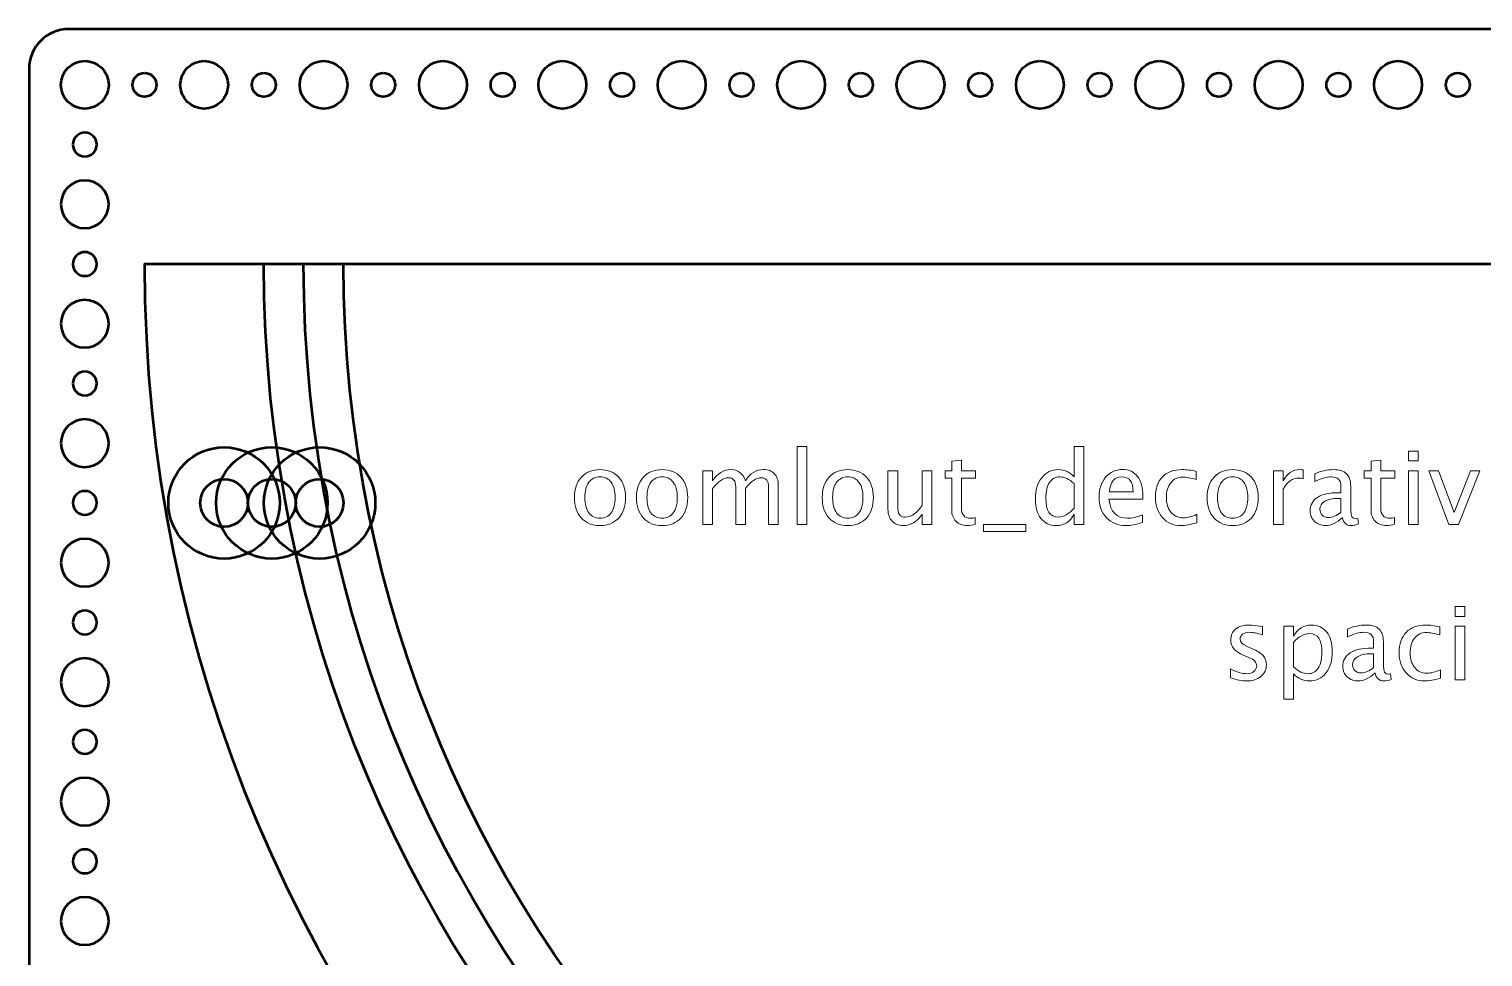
# Model space of a CAD drawing. Header units: centimetres. Extents: x -40.5 to 39, y -42 to 42.1.
# Drawn here: x 0.05 to 18.32, y -23.7 to -12.05 of the extents above; entities that cross this region are included whole.
import ezdxf

# ---------------------------------------------------------------- set-up
doc = ezdxf.new("R2010")
doc.units = ezdxf.units.CM
doc.header["$MEASUREMENT"] = 0
doc.layers.add('Layer 1', color=7, linetype='Continuous')

msp = doc.modelspace()

# ---------------------------------------------------------------- linework, layer by layer
at = {"layer": 'Layer 1', "lineweight": 53}
for centre, major_axis in [((0.75, -12.75), (0, 0.3)), ((1.5, -12.75), (0, 0.15)), ((2.25, -12.75), (0, 0.3)), ((3, -12.75), (0, 0.15)), ((3.75, -12.75), (0, 0.3)), ((4.5, -12.75), (0, 0.15)), ((5.25, -12.75), (0, 0.3)), ((6, -12.75), (0, 0.15)), ((6.75, -12.75), (0, 0.3)), ((7.5, -12.75), (0, 0.15)), ((8.25, -12.75), (0, 0.3)), ((9, -12.75), (0, 0.15)), ((9.75, -12.75), (0, 0.3)), ((10.5, -12.75), (0, 0.15)), ((11.25, -12.75), (0, 0.3)), ((12, -12.75), (0, 0.15)), ((12.75, -12.75), (0, 0.3)), ((13.5, -12.75), (0, 0.15)), ((14.25, -12.75), (0, 0.3)), ((15, -12.75), (0, 0.15)), ((15.75, -12.75), (0, 0.3)), ((16.5, -12.75), (0, 0.15)), ((17.25, -12.75), (0, 0.3)), ((18, -12.75), (0, 0.15)), ((2.5, -18), (0, 0.3)), ((3.1, -18), (0, 0.3)), ((3.7, -18), (0, 0.3))]:
    msp.add_ellipse(centre, major_axis=major_axis, ratio=1, dxfattribs=at)
at = {"layer": 'Layer 1', "color": 5, "lineweight": 53}
for centre in [(2.5, -18), (3.1, -18), (3.7, -18)]:
    msp.add_ellipse(centre, major_axis=(0, 0.7), ratio=1, dxfattribs=at)
at = {"layer": 'Layer 1', "lineweight": 53}
for points, knots in [([(0.05, -33.95), (0.05, -33.95), (0.05, -12.55), (0.05, -12.55), (0.05, -12.55), (0.05, -12.27386), (0.27386, -12.05), (0.55, -12.05), (0.55, -12.05), (0.55, -12.05), (38.45, -12.05), (38.45, -12.05), (38.45, -12.05), (38.72614, -12.05), (38.95, -12.27386), (38.95, -12.55), (38.95, -12.55), (38.95, -12.55), (38.95, -33.95), (38.95, -33.95), (38.95, -33.95), (38.95, -34.22614), (38.72614, -34.45), (38.45, -34.45), (38.45, -34.45), (38.45, -34.45), (0.55, -34.45), (0.55, -34.45), (0.55, -34.45), (0.27386, -34.45), (0.05, -34.22614), (0.05, -33.95)], [0, 0, 0, 0, 0.11111111, 0.11111111, 0.11111111, 0.11111111, 0.22222222, 0.22222222, 0.22222222, 0.22222222, 0.33333333, 0.33333333, 0.33333333, 0.33333333, 0.44444444, 0.44444444, 0.44444444, 0.44444444, 0.55555556, 0.55555556, 0.55555556, 0.55555556, 0.66666667, 0.66666667, 0.66666667, 0.66666667, 0.77777778, 0.77777778, 0.77777778, 0.77777778, 1, 1, 1, 1]), ([(0.6, -13.5), (0.6, -13.41716), (0.66716, -13.35), (0.75, -13.35), (0.75, -13.35), (0.83284, -13.35), (0.9, -13.41716), (0.9, -13.5), (0.9, -13.5), (0.9, -13.58284), (0.83284, -13.65), (0.75, -13.65), (0.75, -13.65), (0.66716, -13.65), (0.6, -13.58284), (0.6, -13.5)], [0, 0, 0, 0, 0.2, 0.2, 0.2, 0.2, 0.4, 0.4, 0.4, 0.4, 0.6, 0.6, 0.6, 0.6, 1, 1, 1, 1]), ([(0.45, -14.25), (0.45, -14.08432), (0.58432, -13.95), (0.75, -13.95), (0.75, -13.95), (0.91568, -13.95), (1.05, -14.08432), (1.05, -14.25), (1.05, -14.25), (1.05, -14.41568), (0.91568, -14.55), (0.75, -14.55), (0.75, -14.55), (0.58432, -14.55), (0.45, -14.41568), (0.45, -14.25)], [0, 0, 0, 0, 0.2, 0.2, 0.2, 0.2, 0.4, 0.4, 0.4, 0.4, 0.6, 0.6, 0.6, 0.6, 1, 1, 1, 1]), ([(0.6, -15), (0.6, -14.91716), (0.66716, -14.85), (0.75, -14.85), (0.75, -14.85), (0.83284, -14.85), (0.9, -14.91716), (0.9, -15), (0.9, -15), (0.9, -15.08284), (0.83284, -15.15), (0.75, -15.15), (0.75, -15.15), (0.66716, -15.15), (0.6, -15.08284), (0.6, -15)], [0, 0, 0, 0, 0.2, 0.2, 0.2, 0.2, 0.4, 0.4, 0.4, 0.4, 0.6, 0.6, 0.6, 0.6, 1, 1, 1, 1]), ([(0.45, -15.75), (0.45, -15.58432), (0.58432, -15.45), (0.75, -15.45), (0.75, -15.45), (0.91568, -15.45), (1.05, -15.58432), (1.05, -15.75), (1.05, -15.75), (1.05, -15.91568), (0.91568, -16.05), (0.75, -16.05), (0.75, -16.05), (0.58432, -16.05), (0.45, -15.91568), (0.45, -15.75)], [0, 0, 0, 0, 0.2, 0.2, 0.2, 0.2, 0.4, 0.4, 0.4, 0.4, 0.6, 0.6, 0.6, 0.6, 1, 1, 1, 1]), ([(0.6, -16.5), (0.6, -16.41716), (0.66716, -16.35), (0.75, -16.35), (0.75, -16.35), (0.83284, -16.35), (0.9, -16.41716), (0.9, -16.5), (0.9, -16.5), (0.9, -16.58284), (0.83284, -16.65), (0.75, -16.65), (0.75, -16.65), (0.66716, -16.65), (0.6, -16.58284), (0.6, -16.5)], [0, 0, 0, 0, 0.2, 0.2, 0.2, 0.2, 0.4, 0.4, 0.4, 0.4, 0.6, 0.6, 0.6, 0.6, 1, 1, 1, 1]), ([(0.45, -17.25), (0.45, -17.08432), (0.58432, -16.95), (0.75, -16.95), (0.75, -16.95), (0.91568, -16.95), (1.05, -17.08432), (1.05, -17.25), (1.05, -17.25), (1.05, -17.41568), (0.91568, -17.55), (0.75, -17.55), (0.75, -17.55), (0.58432, -17.55), (0.45, -17.41568), (0.45, -17.25)], [0, 0, 0, 0, 0.2, 0.2, 0.2, 0.2, 0.4, 0.4, 0.4, 0.4, 0.6, 0.6, 0.6, 0.6, 1, 1, 1, 1]), ([(0.6, -18), (0.6, -17.91716), (0.66716, -17.85), (0.75, -17.85), (0.75, -17.85), (0.83284, -17.85), (0.9, -17.91716), (0.9, -18), (0.9, -18), (0.9, -18.08284), (0.83284, -18.15), (0.75, -18.15), (0.75, -18.15), (0.66716, -18.15), (0.6, -18.08284), (0.6, -18)], [0, 0, 0, 0, 0.2, 0.2, 0.2, 0.2, 0.4, 0.4, 0.4, 0.4, 0.6, 0.6, 0.6, 0.6, 1, 1, 1, 1]), ([(0.45, -18.75), (0.45, -18.58432), (0.58432, -18.45), (0.75, -18.45), (0.75, -18.45), (0.91568, -18.45), (1.05, -18.58432), (1.05, -18.75), (1.05, -18.75), (1.05, -18.91568), (0.91568, -19.05), (0.75, -19.05), (0.75, -19.05), (0.58432, -19.05), (0.45, -18.91568), (0.45, -18.75)], [0, 0, 0, 0, 0.2, 0.2, 0.2, 0.2, 0.4, 0.4, 0.4, 0.4, 0.6, 0.6, 0.6, 0.6, 1, 1, 1, 1]), ([(0.6, -19.5), (0.6, -19.41716), (0.66716, -19.35), (0.75, -19.35), (0.75, -19.35), (0.83284, -19.35), (0.9, -19.41716), (0.9, -19.5), (0.9, -19.5), (0.9, -19.58284), (0.83284, -19.65), (0.75, -19.65), (0.75, -19.65), (0.66716, -19.65), (0.6, -19.58284), (0.6, -19.5)], [0, 0, 0, 0, 0.2, 0.2, 0.2, 0.2, 0.4, 0.4, 0.4, 0.4, 0.6, 0.6, 0.6, 0.6, 1, 1, 1, 1]), ([(0.45, -20.25), (0.45, -20.08432), (0.58432, -19.95), (0.75, -19.95), (0.75, -19.95), (0.91568, -19.95), (1.05, -20.08432), (1.05, -20.25), (1.05, -20.25), (1.05, -20.41568), (0.91568, -20.55), (0.75, -20.55), (0.75, -20.55), (0.58432, -20.55), (0.45, -20.41568), (0.45, -20.25)], [0, 0, 0, 0, 0.2, 0.2, 0.2, 0.2, 0.4, 0.4, 0.4, 0.4, 0.6, 0.6, 0.6, 0.6, 1, 1, 1, 1]), ([(0.6, -21), (0.6, -20.91716), (0.66716, -20.85), (0.75, -20.85), (0.75, -20.85), (0.83284, -20.85), (0.9, -20.91716), (0.9, -21), (0.9, -21), (0.9, -21.08284), (0.83284, -21.15), (0.75, -21.15), (0.75, -21.15), (0.66716, -21.15), (0.6, -21.08284), (0.6, -21)], [0, 0, 0, 0, 0.2, 0.2, 0.2, 0.2, 0.4, 0.4, 0.4, 0.4, 0.6, 0.6, 0.6, 0.6, 1, 1, 1, 1]), ([(0.45, -21.75), (0.45, -21.58432), (0.58432, -21.45), (0.75, -21.45), (0.75, -21.45), (0.91568, -21.45), (1.05, -21.58432), (1.05, -21.75), (1.05, -21.75), (1.05, -21.91568), (0.91568, -22.05), (0.75, -22.05), (0.75, -22.05), (0.58432, -22.05), (0.45, -21.91568), (0.45, -21.75)], [0, 0, 0, 0, 0.2, 0.2, 0.2, 0.2, 0.4, 0.4, 0.4, 0.4, 0.6, 0.6, 0.6, 0.6, 1, 1, 1, 1]), ([(0.6, -22.5), (0.6, -22.41716), (0.66716, -22.35), (0.75, -22.35), (0.75, -22.35), (0.83284, -22.35), (0.9, -22.41716), (0.9, -22.5), (0.9, -22.5), (0.9, -22.58284), (0.83284, -22.65), (0.75, -22.65), (0.75, -22.65), (0.66716, -22.65), (0.6, -22.58284), (0.6, -22.5)], [0, 0, 0, 0, 0.2, 0.2, 0.2, 0.2, 0.4, 0.4, 0.4, 0.4, 0.6, 0.6, 0.6, 0.6, 1, 1, 1, 1]), ([(0.45, -23.25), (0.45, -23.08432), (0.58432, -22.95), (0.75, -22.95), (0.75, -22.95), (0.91568, -22.95), (1.05, -23.08432), (1.05, -23.25), (1.05, -23.25), (1.05, -23.41568), (0.91568, -23.55), (0.75, -23.55), (0.75, -23.55), (0.58432, -23.55), (0.45, -23.41568), (0.45, -23.25)], [0, 0, 0, 0, 0.2, 0.2, 0.2, 0.2, 0.4, 0.4, 0.4, 0.4, 0.6, 0.6, 0.6, 0.6, 1, 1, 1, 1])]:
    msp.add_open_spline(points, degree=3, knots=knots, dxfattribs=at)
at = {"layer": 'Layer 1', "color": 5, "lineweight": 53}
for points, knots in [([(20.86354, -15), (20.86354, -15), (37.5, -15), (37.5, -15), (37.5, -15), (37.5, -24.94111), (29.44111, -33), (19.5, -33), (19.5, -33), (9.55889, -33), (1.5, -24.94111), (1.5, -15), (1.5, -15), (1.5, -15), (20.86354, -15), (20.86354, -15)], [0, 0, 0, 0, 0.2, 0.2, 0.2, 0.2, 0.4, 0.4, 0.4, 0.4, 0.6, 0.6, 0.6, 0.6, 1, 1, 1, 1]), ([(36, -15), (36, -24.11268), (28.61268, -31.5), (19.5, -31.5), (19.5, -31.5), (10.38732, -31.5), (3, -24.11268), (3, -15)], [0, 0, 0, 0, 0.33333333, 0.33333333, 0.33333333, 0.33333333, 1, 1, 1, 1]), ([(35.5, -15), (35.5, -23.83654), (28.33654, -31), (19.5, -31), (19.5, -31), (10.66346, -31), (3.5, -23.83654), (3.5, -15)], [0, 0, 0, 0, 0.33333333, 0.33333333, 0.33333333, 0.33333333, 1, 1, 1, 1]), ([(35, -15), (35, -23.5604), (28.0604, -30.5), (19.5, -30.5), (19.5, -30.5), (10.9396, -30.5), (4, -23.5604), (4, -15)], [0, 0, 0, 0, 0.33333333, 0.33333333, 0.33333333, 0.33333333, 1, 1, 1, 1])]:
    msp.add_open_spline(points, degree=3, knots=knots, dxfattribs=at)
at = {"layer": 'Layer 1', "color": 5, "lineweight": 9}
for points, knots in [([(9.70174, -18.26853), (9.70174, -18.26853), (9.70174, -17.28936), (9.70174, -17.28936), (9.70174, -17.28936), (9.70174, -17.28936), (9.82366, -17.28936), (9.82366, -17.28936), (9.82366, -17.28936), (9.82366, -17.28936), (9.82366, -18.26853), (9.82366, -18.26853), (9.82366, -18.26853), (9.82366, -18.26853), (9.70174, -18.26853), (9.70174, -18.26853)], [0, 0, 0, 0, 0.2, 0.2, 0.2, 0.2, 0.4, 0.4, 0.4, 0.4, 0.6, 0.6, 0.6, 0.6, 1, 1, 1, 1]), ([(13.18027, -18.26853), (13.18027, -18.26853), (13.18027, -18.14216), (13.18027, -18.14216), (13.18027, -18.14216), (13.13053, -18.23657), (13.0556, -18.28377), (12.95548, -18.28377), (12.95548, -18.28377), (12.8742, -18.28377), (12.81028, -18.25435), (12.76371, -18.19529), (12.76371, -18.19529), (12.71714, -18.13624), (12.69386, -18.05559), (12.69386, -17.95336), (12.69386, -17.95336), (12.69386, -17.8416), (12.72032, -17.75164), (12.77302, -17.68348), (12.77302, -17.68348), (12.82594, -17.61554), (12.89537, -17.58146), (12.98152, -17.58146), (12.98152, -17.58146), (13.06131, -17.58146), (13.12778, -17.61194), (13.18027, -17.67311), (13.18027, -17.67311), (13.18027, -17.67311), (13.18027, -17.28936), (13.18027, -17.28936), (13.18027, -17.28936), (13.18027, -17.28936), (13.30219, -17.28936), (13.30219, -17.28936), (13.30219, -17.28936), (13.30219, -17.28936), (13.30219, -18.26853), (13.30219, -18.26853), (13.30219, -18.26853), (13.30219, -18.26853), (13.18027, -18.26853), (13.18027, -18.26853)], [0, 0, 0, 0, 0.08333333, 0.08333333, 0.08333333, 0.08333333, 0.16666667, 0.16666667, 0.16666667, 0.16666667, 0.25, 0.25, 0.25, 0.25, 0.33333333, 0.33333333, 0.33333333, 0.33333333, 0.41666667, 0.41666667, 0.41666667, 0.41666667, 0.5, 0.5, 0.5, 0.5, 0.58333333, 0.58333333, 0.58333333, 0.58333333, 0.66666667, 0.66666667, 0.66666667, 0.66666667, 0.75, 0.75, 0.75, 0.75, 0.83333333, 0.83333333, 0.83333333, 0.83333333, 1, 1, 1, 1]), ([(17.38057, -17.47224), (17.38057, -17.47224), (17.38057, -17.35032), (17.38057, -17.35032), (17.38057, -17.35032), (17.38057, -17.35032), (17.50249, -17.35032), (17.50249, -17.35032), (17.50249, -17.35032), (17.50249, -17.35032), (17.50249, -17.47224), (17.50249, -17.47224), (17.50249, -17.47224), (17.50249, -17.47224), (17.38057, -17.47224), (17.38057, -17.47224)], [0, 0, 0, 0, 0.2, 0.2, 0.2, 0.2, 0.4, 0.4, 0.4, 0.4, 0.6, 0.6, 0.6, 0.6, 1, 1, 1, 1]), ([(11.93821, -18.26832), (11.90053, -18.27869), (11.86773, -18.28377), (11.84, -18.28377), (11.84, -18.28377), (11.77777, -18.28377), (11.7293, -18.26599), (11.69458, -18.23043), (11.69458, -18.23043), (11.65966, -18.19487), (11.6423, -18.14555), (11.6423, -18.08226), (11.6423, -18.08226), (11.6423, -18.08226), (11.6423, -17.68687), (11.6423, -17.68687), (11.6423, -17.68687), (11.6423, -17.68687), (11.55806, -17.68687), (11.55806, -17.68687), (11.55806, -17.68687), (11.55806, -17.68687), (11.55806, -17.59543), (11.55806, -17.59543), (11.55806, -17.59543), (11.55806, -17.59543), (11.6423, -17.59543), (11.6423, -17.59543), (11.6423, -17.59543), (11.6423, -17.59543), (11.6423, -17.47372), (11.6423, -17.47372), (11.6423, -17.47372), (11.6423, -17.47372), (11.76422, -17.46208), (11.76422, -17.46208), (11.76422, -17.46208), (11.76422, -17.46208), (11.76422, -17.59543), (11.76422, -17.59543), (11.76422, -17.59543), (11.76422, -17.59543), (11.94075, -17.59543), (11.94075, -17.59543), (11.94075, -17.59543), (11.94075, -17.59543), (11.94075, -17.68687), (11.94075, -17.68687), (11.94075, -17.68687), (11.94075, -17.68687), (11.76422, -17.68687), (11.76422, -17.68687), (11.76422, -17.68687), (11.76422, -17.68687), (11.76422, -18.06025), (11.76422, -18.06025), (11.76422, -18.06025), (11.76422, -18.1483), (11.80253, -18.19233), (11.87894, -18.19233), (11.87894, -18.19233), (11.89524, -18.19233), (11.91493, -18.18958), (11.93821, -18.18429), (11.93821, -18.18429), (11.93821, -18.18429), (11.93821, -18.26832), (11.93821, -18.26832)], [0, 0, 0, 0, 0.05555556, 0.05555556, 0.05555556, 0.05555556, 0.11111111, 0.11111111, 0.11111111, 0.11111111, 0.16666667, 0.16666667, 0.16666667, 0.16666667, 0.22222222, 0.22222222, 0.22222222, 0.22222222, 0.27777778, 0.27777778, 0.27777778, 0.27777778, 0.33333333, 0.33333333, 0.33333333, 0.33333333, 0.38888889, 0.38888889, 0.38888889, 0.38888889, 0.44444444, 0.44444444, 0.44444444, 0.44444444, 0.5, 0.5, 0.5, 0.5, 0.55555556, 0.55555556, 0.55555556, 0.55555556, 0.61111111, 0.61111111, 0.61111111, 0.61111111, 0.66666667, 0.66666667, 0.66666667, 0.66666667, 0.72222222, 0.72222222, 0.72222222, 0.72222222, 0.77777778, 0.77777778, 0.77777778, 0.77777778, 0.83333333, 0.83333333, 0.83333333, 0.83333333, 0.88888889, 0.88888889, 0.88888889, 0.88888889, 1, 1, 1, 1]), ([(17.20658, -18.26832), (17.1689, -18.27869), (17.1361, -18.28377), (17.10837, -18.28377), (17.10837, -18.28377), (17.04614, -18.28377), (16.99767, -18.26599), (16.96295, -18.23043), (16.96295, -18.23043), (16.92803, -18.19487), (16.91067, -18.14555), (16.91067, -18.08226), (16.91067, -18.08226), (16.91067, -18.08226), (16.91067, -17.68687), (16.91067, -17.68687), (16.91067, -17.68687), (16.91067, -17.68687), (16.82643, -17.68687), (16.82643, -17.68687), (16.82643, -17.68687), (16.82643, -17.68687), (16.82643, -17.59543), (16.82643, -17.59543), (16.82643, -17.59543), (16.82643, -17.59543), (16.91067, -17.59543), (16.91067, -17.59543), (16.91067, -17.59543), (16.91067, -17.59543), (16.91067, -17.47372), (16.91067, -17.47372), (16.91067, -17.47372), (16.91067, -17.47372), (17.03259, -17.46208), (17.03259, -17.46208), (17.03259, -17.46208), (17.03259, -17.46208), (17.03259, -17.59543), (17.03259, -17.59543), (17.03259, -17.59543), (17.03259, -17.59543), (17.20912, -17.59543), (17.20912, -17.59543), (17.20912, -17.59543), (17.20912, -17.59543), (17.20912, -17.68687), (17.20912, -17.68687), (17.20912, -17.68687), (17.20912, -17.68687), (17.03259, -17.68687), (17.03259, -17.68687), (17.03259, -17.68687), (17.03259, -17.68687), (17.03259, -18.06025), (17.03259, -18.06025), (17.03259, -18.06025), (17.03259, -18.1483), (17.0709, -18.19233), (17.14731, -18.19233), (17.14731, -18.19233), (17.16361, -18.19233), (17.1833, -18.18958), (17.20658, -18.18429), (17.20658, -18.18429), (17.20658, -18.18429), (17.20658, -18.26832), (17.20658, -18.26832)], [0, 0, 0, 0, 0.05555556, 0.05555556, 0.05555556, 0.05555556, 0.11111111, 0.11111111, 0.11111111, 0.11111111, 0.16666667, 0.16666667, 0.16666667, 0.16666667, 0.22222222, 0.22222222, 0.22222222, 0.22222222, 0.27777778, 0.27777778, 0.27777778, 0.27777778, 0.33333333, 0.33333333, 0.33333333, 0.33333333, 0.38888889, 0.38888889, 0.38888889, 0.38888889, 0.44444444, 0.44444444, 0.44444444, 0.44444444, 0.5, 0.5, 0.5, 0.5, 0.55555556, 0.55555556, 0.55555556, 0.55555556, 0.61111111, 0.61111111, 0.61111111, 0.61111111, 0.66666667, 0.66666667, 0.66666667, 0.66666667, 0.72222222, 0.72222222, 0.72222222, 0.72222222, 0.77777778, 0.77777778, 0.77777778, 0.77777778, 0.83333333, 0.83333333, 0.83333333, 0.83333333, 0.88888889, 0.88888889, 0.88888889, 0.88888889, 1, 1, 1, 1]), ([(7.22355, -18.28377), (7.1247, -18.28377), (7.04639, -18.25223), (6.98881, -18.18915), (6.98881, -18.18915), (6.93103, -18.12608), (6.90224, -18.04035), (6.90224, -17.93219), (6.90224, -17.93219), (6.90224, -17.82424), (6.93103, -17.73873), (6.98881, -17.67586), (6.98881, -17.67586), (7.04639, -17.613), (7.1247, -17.58146), (7.22355, -17.58146), (7.22355, -17.58146), (7.3224, -17.58146), (7.40072, -17.613), (7.45829, -17.67586), (7.45829, -17.67586), (7.51607, -17.73873), (7.54486, -17.82424), (7.54486, -17.93219), (7.54486, -17.93219), (7.54486, -18.04035), (7.51607, -18.12608), (7.45829, -18.18915), (7.45829, -18.18915), (7.40072, -18.25223), (7.3224, -18.28377), (7.22355, -18.28377)], [0, 0, 0, 0, 0.11111111, 0.11111111, 0.11111111, 0.11111111, 0.22222222, 0.22222222, 0.22222222, 0.22222222, 0.33333333, 0.33333333, 0.33333333, 0.33333333, 0.44444444, 0.44444444, 0.44444444, 0.44444444, 0.55555556, 0.55555556, 0.55555556, 0.55555556, 0.66666667, 0.66666667, 0.66666667, 0.66666667, 0.77777778, 0.77777778, 0.77777778, 0.77777778, 1, 1, 1, 1]), ([(7.22334, -18.19233), (7.28366, -18.19233), (7.33065, -18.16968), (7.3641, -18.12417), (7.3641, -18.12417), (7.39733, -18.07888), (7.41405, -18.01474), (7.41405, -17.93219), (7.41405, -17.93219), (7.41405, -17.84985), (7.39733, -17.78593), (7.3641, -17.74063), (7.3641, -17.74063), (7.33065, -17.69555), (7.28366, -17.6729), (7.22334, -17.6729), (7.22334, -17.6729), (7.1628, -17.6729), (7.11581, -17.69555), (7.08279, -17.74063), (7.08279, -17.74063), (7.04956, -17.78593), (7.03305, -17.84985), (7.03305, -17.93219), (7.03305, -17.93219), (7.03305, -18.01474), (7.04956, -18.07888), (7.08279, -18.12417), (7.08279, -18.12417), (7.11581, -18.16968), (7.1628, -18.19233), (7.22334, -18.19233)], [0, 0, 0, 0, 0.11111111, 0.11111111, 0.11111111, 0.11111111, 0.22222222, 0.22222222, 0.22222222, 0.22222222, 0.33333333, 0.33333333, 0.33333333, 0.33333333, 0.44444444, 0.44444444, 0.44444444, 0.44444444, 0.55555556, 0.55555556, 0.55555556, 0.55555556, 0.66666667, 0.66666667, 0.66666667, 0.66666667, 0.77777778, 0.77777778, 0.77777778, 0.77777778, 1, 1, 1, 1]), ([(8.00375, -18.28377), (7.9049, -18.28377), (7.82659, -18.25223), (7.76901, -18.18915), (7.76901, -18.18915), (7.71123, -18.12608), (7.68244, -18.04035), (7.68244, -17.93219), (7.68244, -17.93219), (7.68244, -17.82424), (7.71123, -17.73873), (7.76901, -17.67586), (7.76901, -17.67586), (7.82659, -17.613), (7.9049, -17.58146), (8.00375, -17.58146), (8.00375, -17.58146), (8.1026, -17.58146), (8.18092, -17.613), (8.23849, -17.67586), (8.23849, -17.67586), (8.29627, -17.73873), (8.32506, -17.82424), (8.32506, -17.93219), (8.32506, -17.93219), (8.32506, -18.04035), (8.29627, -18.12608), (8.23849, -18.18915), (8.23849, -18.18915), (8.18092, -18.25223), (8.1026, -18.28377), (8.00375, -18.28377)], [0, 0, 0, 0, 0.11111111, 0.11111111, 0.11111111, 0.11111111, 0.22222222, 0.22222222, 0.22222222, 0.22222222, 0.33333333, 0.33333333, 0.33333333, 0.33333333, 0.44444444, 0.44444444, 0.44444444, 0.44444444, 0.55555556, 0.55555556, 0.55555556, 0.55555556, 0.66666667, 0.66666667, 0.66666667, 0.66666667, 0.77777778, 0.77777778, 0.77777778, 0.77777778, 1, 1, 1, 1]), ([(8.00354, -18.19233), (8.06386, -18.19233), (8.11085, -18.16968), (8.1443, -18.12417), (8.1443, -18.12417), (8.17753, -18.07888), (8.19425, -18.01474), (8.19425, -17.93219), (8.19425, -17.93219), (8.19425, -17.84985), (8.17753, -17.78593), (8.1443, -17.74063), (8.1443, -17.74063), (8.11085, -17.69555), (8.06386, -17.6729), (8.00354, -17.6729), (8.00354, -17.6729), (7.943, -17.6729), (7.89601, -17.69555), (7.86299, -17.74063), (7.86299, -17.74063), (7.82976, -17.78593), (7.81325, -17.84985), (7.81325, -17.93219), (7.81325, -17.93219), (7.81325, -18.01474), (7.82976, -18.07888), (7.86299, -18.12417), (7.86299, -18.12417), (7.89601, -18.16968), (7.943, -18.19233), (8.00354, -18.19233)], [0, 0, 0, 0, 0.11111111, 0.11111111, 0.11111111, 0.11111111, 0.22222222, 0.22222222, 0.22222222, 0.22222222, 0.33333333, 0.33333333, 0.33333333, 0.33333333, 0.44444444, 0.44444444, 0.44444444, 0.44444444, 0.55555556, 0.55555556, 0.55555556, 0.55555556, 0.66666667, 0.66666667, 0.66666667, 0.66666667, 0.77777778, 0.77777778, 0.77777778, 0.77777778, 1, 1, 1, 1]), ([(8.51598, -18.26853), (8.51598, -18.26853), (8.51598, -17.59543), (8.51598, -17.59543), (8.51598, -17.59543), (8.51598, -17.59543), (8.6379, -17.59543), (8.6379, -17.59543), (8.6379, -17.59543), (8.6379, -17.59543), (8.6379, -17.72264), (8.6379, -17.72264), (8.6379, -17.72264), (8.69738, -17.62845), (8.77358, -17.58146), (8.86692, -17.58146), (8.86692, -17.58146), (8.95688, -17.58146), (9.01805, -17.62845), (9.05065, -17.72264), (9.05065, -17.72264), (9.10844, -17.6276), (9.18379, -17.58019), (9.27629, -17.58019), (9.27629, -17.58019), (9.33534, -17.58019), (9.38127, -17.59755), (9.41408, -17.63247), (9.41408, -17.63247), (9.44689, -17.6674), (9.4634, -17.71629), (9.4634, -17.77916), (9.4634, -17.77916), (9.4634, -17.77916), (9.4634, -18.26853), (9.4634, -18.26853), (9.4634, -18.26853), (9.4634, -18.26853), (9.34148, -18.26853), (9.34148, -18.26853), (9.34148, -18.26853), (9.34148, -18.26853), (9.34148, -17.79926), (9.34148, -17.79926), (9.34148, -17.79926), (9.34148, -17.72264), (9.311, -17.68433), (9.25004, -17.68433), (9.25004, -17.68433), (9.18675, -17.68433), (9.12029, -17.72899), (9.05065, -17.81853), (9.05065, -17.81853), (9.05065, -17.81853), (9.05065, -18.26853), (9.05065, -18.26853), (9.05065, -18.26853), (9.05065, -18.26853), (8.92873, -18.26853), (8.92873, -18.26853), (8.92873, -18.26853), (8.92873, -18.26853), (8.92873, -17.79884), (8.92873, -17.79884), (8.92873, -17.79884), (8.92873, -17.72158), (8.89783, -17.68306), (8.83581, -17.68306), (8.83581, -17.68306), (8.77421, -17.68306), (8.70817, -17.72793), (8.6379, -17.81789), (8.6379, -17.81789), (8.6379, -17.81789), (8.6379, -18.26853), (8.6379, -18.26853), (8.6379, -18.26853), (8.6379, -18.26853), (8.51598, -18.26853), (8.51598, -18.26853)], [0, 0, 0, 0, 0.04761905, 0.04761905, 0.04761905, 0.04761905, 0.0952381, 0.0952381, 0.0952381, 0.0952381, 0.14285714, 0.14285714, 0.14285714, 0.14285714, 0.19047619, 0.19047619, 0.19047619, 0.19047619, 0.23809524, 0.23809524, 0.23809524, 0.23809524, 0.28571429, 0.28571429, 0.28571429, 0.28571429, 0.33333333, 0.33333333, 0.33333333, 0.33333333, 0.38095238, 0.38095238, 0.38095238, 0.38095238, 0.42857143, 0.42857143, 0.42857143, 0.42857143, 0.47619048, 0.47619048, 0.47619048, 0.47619048, 0.52380952, 0.52380952, 0.52380952, 0.52380952, 0.57142857, 0.57142857, 0.57142857, 0.57142857, 0.61904762, 0.61904762, 0.61904762, 0.61904762, 0.66666667, 0.66666667, 0.66666667, 0.66666667, 0.71428571, 0.71428571, 0.71428571, 0.71428571, 0.76190476, 0.76190476, 0.76190476, 0.76190476, 0.80952381, 0.80952381, 0.80952381, 0.80952381, 0.85714286, 0.85714286, 0.85714286, 0.85714286, 0.9047619, 0.9047619, 0.9047619, 0.9047619, 1, 1, 1, 1]), ([(10.33674, -18.28377), (10.23789, -18.28377), (10.15958, -18.25223), (10.102, -18.18915), (10.102, -18.18915), (10.04422, -18.12608), (10.01543, -18.04035), (10.01543, -17.93219), (10.01543, -17.93219), (10.01543, -17.82424), (10.04422, -17.73873), (10.102, -17.67586), (10.102, -17.67586), (10.15958, -17.613), (10.23789, -17.58146), (10.33674, -17.58146), (10.33674, -17.58146), (10.43559, -17.58146), (10.51391, -17.613), (10.57148, -17.67586), (10.57148, -17.67586), (10.62926, -17.73873), (10.65805, -17.82424), (10.65805, -17.93219), (10.65805, -17.93219), (10.65805, -18.04035), (10.62926, -18.12608), (10.57148, -18.18915), (10.57148, -18.18915), (10.51391, -18.25223), (10.43559, -18.28377), (10.33674, -18.28377)], [0, 0, 0, 0, 0.11111111, 0.11111111, 0.11111111, 0.11111111, 0.22222222, 0.22222222, 0.22222222, 0.22222222, 0.33333333, 0.33333333, 0.33333333, 0.33333333, 0.44444444, 0.44444444, 0.44444444, 0.44444444, 0.55555556, 0.55555556, 0.55555556, 0.55555556, 0.66666667, 0.66666667, 0.66666667, 0.66666667, 0.77777778, 0.77777778, 0.77777778, 0.77777778, 1, 1, 1, 1]), ([(10.33653, -18.19233), (10.39685, -18.19233), (10.44384, -18.16968), (10.47729, -18.12417), (10.47729, -18.12417), (10.51052, -18.07888), (10.52724, -18.01474), (10.52724, -17.93219), (10.52724, -17.93219), (10.52724, -17.84985), (10.51052, -17.78593), (10.47729, -17.74063), (10.47729, -17.74063), (10.44384, -17.69555), (10.39685, -17.6729), (10.33653, -17.6729), (10.33653, -17.6729), (10.27599, -17.6729), (10.229, -17.69555), (10.19598, -17.74063), (10.19598, -17.74063), (10.16275, -17.78593), (10.14624, -17.84985), (10.14624, -17.93219), (10.14624, -17.93219), (10.14624, -18.01474), (10.16275, -18.07888), (10.19598, -18.12417), (10.19598, -18.12417), (10.229, -18.16968), (10.27599, -18.19233), (10.33653, -18.19233)], [0, 0, 0, 0, 0.11111111, 0.11111111, 0.11111111, 0.11111111, 0.22222222, 0.22222222, 0.22222222, 0.22222222, 0.33333333, 0.33333333, 0.33333333, 0.33333333, 0.44444444, 0.44444444, 0.44444444, 0.44444444, 0.55555556, 0.55555556, 0.55555556, 0.55555556, 0.66666667, 0.66666667, 0.66666667, 0.66666667, 0.77777778, 0.77777778, 0.77777778, 0.77777778, 1, 1, 1, 1]), ([(11.27061, -18.26853), (11.27061, -18.26853), (11.27061, -18.14195), (11.27061, -18.14195), (11.27061, -18.14195), (11.20563, -18.23657), (11.12668, -18.28377), (11.03397, -18.28377), (11.03397, -18.28377), (10.97512, -18.28377), (10.92835, -18.26535), (10.89363, -18.22831), (10.89363, -18.22831), (10.85871, -18.19127), (10.84135, -18.14153), (10.84135, -18.07866), (10.84135, -18.07866), (10.84135, -18.07866), (10.84135, -17.59543), (10.84135, -17.59543), (10.84135, -17.59543), (10.84135, -17.59543), (10.96327, -17.59543), (10.96327, -17.59543), (10.96327, -17.59543), (10.96327, -17.59543), (10.96327, -18.03887), (10.96327, -18.03887), (10.96327, -18.03887), (10.96327, -18.08946), (10.97068, -18.12523), (10.98528, -18.1464), (10.98528, -18.1464), (11.0001, -18.16778), (11.02465, -18.17836), (11.05916, -18.17836), (11.05916, -18.17836), (11.13366, -18.17836), (11.20436, -18.12946), (11.27061, -18.03146), (11.27061, -18.03146), (11.27061, -18.03146), (11.27061, -17.59543), (11.27061, -17.59543), (11.27061, -17.59543), (11.27061, -17.59543), (11.39253, -17.59543), (11.39253, -17.59543), (11.39253, -17.59543), (11.39253, -17.59543), (11.39253, -18.26853), (11.39253, -18.26853), (11.39253, -18.26853), (11.39253, -18.26853), (11.27061, -18.26853), (11.27061, -18.26853)], [0, 0, 0, 0, 0.06666667, 0.06666667, 0.06666667, 0.06666667, 0.13333333, 0.13333333, 0.13333333, 0.13333333, 0.2, 0.2, 0.2, 0.2, 0.26666667, 0.26666667, 0.26666667, 0.26666667, 0.33333333, 0.33333333, 0.33333333, 0.33333333, 0.4, 0.4, 0.4, 0.4, 0.46666667, 0.46666667, 0.46666667, 0.46666667, 0.53333333, 0.53333333, 0.53333333, 0.53333333, 0.6, 0.6, 0.6, 0.6, 0.66666667, 0.66666667, 0.66666667, 0.66666667, 0.73333333, 0.73333333, 0.73333333, 0.73333333, 0.8, 0.8, 0.8, 0.8, 0.86666667, 0.86666667, 0.86666667, 0.86666667, 1, 1, 1, 1]), ([(13.18027, -17.75651), (13.11698, -17.70084), (13.05708, -17.6729), (13.00035, -17.6729), (13.00035, -17.6729), (12.94447, -17.6729), (12.90129, -17.69618), (12.8706, -17.74296), (12.8706, -17.74296), (12.83991, -17.78953), (12.82467, -17.85557), (12.82467, -17.94108), (12.82467, -17.94108), (12.82467, -18.09835), (12.87674, -18.17709), (12.98109, -18.17709), (12.98109, -18.17709), (13.04883, -18.17709), (13.11529, -18.14005), (13.18027, -18.06618), (13.18027, -18.06618), (13.18027, -18.06618), (13.18027, -17.75651), (13.18027, -17.75651)], [0, 0, 0, 0, 0.14285714, 0.14285714, 0.14285714, 0.14285714, 0.28571429, 0.28571429, 0.28571429, 0.28571429, 0.42857143, 0.42857143, 0.42857143, 0.42857143, 0.57142857, 0.57142857, 0.57142857, 0.57142857, 0.71428571, 0.71428571, 0.71428571, 0.71428571, 1, 1, 1, 1]), ([(14.04048, -18.24694), (13.95857, -18.27149), (13.8885, -18.28377), (13.83008, -18.28377), (13.83008, -18.28377), (13.73039, -18.28377), (13.64932, -18.25075), (13.58688, -18.18492), (13.58688, -18.18492), (13.52444, -18.11909), (13.49311, -18.03379), (13.49311, -17.9288), (13.49311, -17.9288), (13.49311, -17.82699), (13.52063, -17.74338), (13.57587, -17.67798), (13.57587, -17.67798), (13.63112, -17.61279), (13.70181, -17.58019), (13.78796, -17.58019), (13.78796, -17.58019), (13.86945, -17.58019), (13.93253, -17.60919), (13.97698, -17.66718), (13.97698, -17.66718), (14.02143, -17.72518), (14.04366, -17.80731), (14.04366, -17.91378), (14.04366, -17.91378), (14.04366, -17.91378), (14.04302, -17.95103), (14.04302, -17.95103), (14.04302, -17.95103), (14.04302, -17.95103), (13.61757, -17.95103), (13.61757, -17.95103), (13.61757, -17.95103), (13.63535, -18.1119), (13.71388, -18.19233), (13.85294, -18.19233), (13.85294, -18.19233), (13.90396, -18.19233), (13.9664, -18.17794), (14.04048, -18.14915), (14.04048, -18.14915), (14.04048, -18.14915), (14.04048, -18.24694), (14.04048, -18.24694)], [0, 0, 0, 0, 0.07692308, 0.07692308, 0.07692308, 0.07692308, 0.15384615, 0.15384615, 0.15384615, 0.15384615, 0.23076923, 0.23076923, 0.23076923, 0.23076923, 0.30769231, 0.30769231, 0.30769231, 0.30769231, 0.38461538, 0.38461538, 0.38461538, 0.38461538, 0.46153846, 0.46153846, 0.46153846, 0.46153846, 0.53846154, 0.53846154, 0.53846154, 0.53846154, 0.61538462, 0.61538462, 0.61538462, 0.61538462, 0.69230769, 0.69230769, 0.69230769, 0.69230769, 0.76923077, 0.76923077, 0.76923077, 0.76923077, 0.84615385, 0.84615385, 0.84615385, 0.84615385, 1, 1, 1, 1]), ([(13.62392, -17.85959), (13.62392, -17.85959), (13.9211, -17.85959), (13.9211, -17.85959), (13.9211, -17.85959), (13.9211, -17.73428), (13.87432, -17.67163), (13.78098, -17.67163), (13.78098, -17.67163), (13.687, -17.67163), (13.63472, -17.73428), (13.62392, -17.85959)], [0, 0, 0, 0, 0.25, 0.25, 0.25, 0.25, 0.5, 0.5, 0.5, 0.5, 1, 1, 1, 1]), ([(14.72141, -18.24821), (14.64246, -18.27192), (14.5743, -18.28377), (14.51694, -18.28377), (14.51694, -18.28377), (14.42592, -18.28377), (14.35057, -18.25011), (14.29067, -18.18302), (14.29067, -18.18302), (14.23077, -18.11571), (14.20071, -18.03083), (14.20071, -17.92859), (14.20071, -17.92859), (14.20071, -17.81937), (14.23034, -17.73407), (14.28961, -17.67311), (14.28961, -17.67311), (14.34888, -17.61194), (14.43164, -17.58146), (14.5379, -17.58146), (14.5379, -17.58146), (14.59018, -17.58146), (14.64902, -17.58866), (14.71379, -17.60305), (14.71379, -17.60305), (14.71379, -17.60305), (14.71379, -17.70592), (14.71379, -17.70592), (14.71379, -17.70592), (14.645, -17.6856), (14.58891, -17.67544), (14.54573, -17.67544), (14.54573, -17.67544), (14.48307, -17.67544), (14.43291, -17.69893), (14.39544, -17.74571), (14.39544, -17.74571), (14.35798, -17.79249), (14.33914, -17.85493), (14.33914, -17.93283), (14.33914, -17.93283), (14.33914, -18.00839), (14.35861, -18.06935), (14.39735, -18.11613), (14.39735, -18.11613), (14.43608, -18.1627), (14.48667, -18.18598), (14.54954, -18.18598), (14.54954, -18.18598), (14.60521, -18.18598), (14.66236, -18.17159), (14.72141, -18.1428), (14.72141, -18.1428), (14.72141, -18.1428), (14.72141, -18.24821), (14.72141, -18.24821)], [0, 0, 0, 0, 0.06666667, 0.06666667, 0.06666667, 0.06666667, 0.13333333, 0.13333333, 0.13333333, 0.13333333, 0.2, 0.2, 0.2, 0.2, 0.26666667, 0.26666667, 0.26666667, 0.26666667, 0.33333333, 0.33333333, 0.33333333, 0.33333333, 0.4, 0.4, 0.4, 0.4, 0.46666667, 0.46666667, 0.46666667, 0.46666667, 0.53333333, 0.53333333, 0.53333333, 0.53333333, 0.6, 0.6, 0.6, 0.6, 0.66666667, 0.66666667, 0.66666667, 0.66666667, 0.73333333, 0.73333333, 0.73333333, 0.73333333, 0.8, 0.8, 0.8, 0.8, 0.86666667, 0.86666667, 0.86666667, 0.86666667, 1, 1, 1, 1]), ([(15.17247, -18.28377), (15.07362, -18.28377), (14.99531, -18.25223), (14.93773, -18.18915), (14.93773, -18.18915), (14.87995, -18.12608), (14.85116, -18.04035), (14.85116, -17.93219), (14.85116, -17.93219), (14.85116, -17.82424), (14.87995, -17.73873), (14.93773, -17.67586), (14.93773, -17.67586), (14.99531, -17.613), (15.07362, -17.58146), (15.17247, -17.58146), (15.17247, -17.58146), (15.27132, -17.58146), (15.34964, -17.613), (15.40721, -17.67586), (15.40721, -17.67586), (15.46499, -17.73873), (15.49378, -17.82424), (15.49378, -17.93219), (15.49378, -17.93219), (15.49378, -18.04035), (15.46499, -18.12608), (15.40721, -18.18915), (15.40721, -18.18915), (15.34964, -18.25223), (15.27132, -18.28377), (15.17247, -18.28377)], [0, 0, 0, 0, 0.11111111, 0.11111111, 0.11111111, 0.11111111, 0.22222222, 0.22222222, 0.22222222, 0.22222222, 0.33333333, 0.33333333, 0.33333333, 0.33333333, 0.44444444, 0.44444444, 0.44444444, 0.44444444, 0.55555556, 0.55555556, 0.55555556, 0.55555556, 0.66666667, 0.66666667, 0.66666667, 0.66666667, 0.77777778, 0.77777778, 0.77777778, 0.77777778, 1, 1, 1, 1]), ([(15.17226, -18.19233), (15.23258, -18.19233), (15.27957, -18.16968), (15.31302, -18.12417), (15.31302, -18.12417), (15.34625, -18.07888), (15.36297, -18.01474), (15.36297, -17.93219), (15.36297, -17.93219), (15.36297, -17.84985), (15.34625, -17.78593), (15.31302, -17.74063), (15.31302, -17.74063), (15.27957, -17.69555), (15.23258, -17.6729), (15.17226, -17.6729), (15.17226, -17.6729), (15.11172, -17.6729), (15.06473, -17.69555), (15.03171, -17.74063), (15.03171, -17.74063), (14.99848, -17.78593), (14.98197, -17.84985), (14.98197, -17.93219), (14.98197, -17.93219), (14.98197, -18.01474), (14.99848, -18.07888), (15.03171, -18.12417), (15.03171, -18.12417), (15.06473, -18.16968), (15.11172, -18.19233), (15.17226, -18.19233)], [0, 0, 0, 0, 0.11111111, 0.11111111, 0.11111111, 0.11111111, 0.22222222, 0.22222222, 0.22222222, 0.22222222, 0.33333333, 0.33333333, 0.33333333, 0.33333333, 0.44444444, 0.44444444, 0.44444444, 0.44444444, 0.55555556, 0.55555556, 0.55555556, 0.55555556, 0.66666667, 0.66666667, 0.66666667, 0.66666667, 0.77777778, 0.77777778, 0.77777778, 0.77777778, 1, 1, 1, 1]), ([(15.6847, -18.26853), (15.6847, -18.26853), (15.6847, -17.59543), (15.6847, -17.59543), (15.6847, -17.59543), (15.6847, -17.59543), (15.80662, -17.59543), (15.80662, -17.59543), (15.80662, -17.59543), (15.80662, -17.59543), (15.80662, -17.72264), (15.80662, -17.72264), (15.80662, -17.72264), (15.85509, -17.62845), (15.92537, -17.58146), (16.01765, -17.58146), (16.01765, -17.58146), (16.03014, -17.58146), (16.04326, -17.58252), (16.05681, -17.58463), (16.05681, -17.58463), (16.05681, -17.58463), (16.05681, -17.69872), (16.05681, -17.69872), (16.05681, -17.69872), (16.03564, -17.69174), (16.01702, -17.68814), (16.00093, -17.68814), (16.00093, -17.68814), (15.92346, -17.68814), (15.85869, -17.73386), (15.80662, -17.82551), (15.80662, -17.82551), (15.80662, -17.82551), (15.80662, -18.26853), (15.80662, -18.26853), (15.80662, -18.26853), (15.80662, -18.26853), (15.6847, -18.26853), (15.6847, -18.26853)], [0, 0, 0, 0, 0.09090909, 0.09090909, 0.09090909, 0.09090909, 0.18181818, 0.18181818, 0.18181818, 0.18181818, 0.27272727, 0.27272727, 0.27272727, 0.27272727, 0.36363636, 0.36363636, 0.36363636, 0.36363636, 0.45454545, 0.45454545, 0.45454545, 0.45454545, 0.54545455, 0.54545455, 0.54545455, 0.54545455, 0.63636364, 0.63636364, 0.63636364, 0.63636364, 0.72727273, 0.72727273, 0.72727273, 0.72727273, 0.81818182, 0.81818182, 0.81818182, 0.81818182, 1, 1, 1, 1]), ([(16.55126, -18.1828), (16.47803, -18.25011), (16.40754, -18.28377), (16.33981, -18.28377), (16.33981, -18.28377), (16.28414, -18.28377), (16.23778, -18.26641), (16.20117, -18.23149), (16.20117, -18.23149), (16.16434, -18.19656), (16.14592, -18.15254), (16.14592, -18.09941), (16.14592, -18.09941), (16.14592, -18.02596), (16.17682, -17.96944), (16.23863, -17.93007), (16.23863, -17.93007), (16.30044, -17.8907), (16.38913, -17.87102), (16.5047, -17.87102), (16.5047, -17.87102), (16.5047, -17.87102), (16.53327, -17.87102), (16.53327, -17.87102), (16.53327, -17.87102), (16.53327, -17.87102), (16.53327, -17.78995), (16.53327, -17.78995), (16.53327, -17.78995), (16.53327, -17.71185), (16.49263, -17.6729), (16.41114, -17.6729), (16.41114, -17.6729), (16.34806, -17.6729), (16.27906, -17.6928), (16.20434, -17.73259), (16.20434, -17.73259), (16.20434, -17.73259), (16.20434, -17.63226), (16.20434, -17.63226), (16.20434, -17.63226), (16.28647, -17.59839), (16.36394, -17.58146), (16.43654, -17.58146), (16.43654, -17.58146), (16.51126, -17.58146), (16.5665, -17.59839), (16.60185, -17.63247), (16.60185, -17.63247), (16.63741, -17.66655), (16.65519, -17.71904), (16.65519, -17.78995), (16.65519, -17.78995), (16.65519, -17.78995), (16.65519, -18.09412), (16.65519, -18.09412), (16.65519, -18.09412), (16.65519, -18.16375), (16.67657, -18.19868), (16.71954, -18.19868), (16.71954, -18.19868), (16.72483, -18.19868), (16.73266, -18.19783), (16.74303, -18.19614), (16.74303, -18.19614), (16.74303, -18.19614), (16.75171, -18.26387), (16.75171, -18.26387), (16.75171, -18.26387), (16.72398, -18.27721), (16.6935, -18.28377), (16.66006, -18.28377), (16.66006, -18.28377), (16.60312, -18.28377), (16.56693, -18.25011), (16.55126, -18.1828)], [0, 0, 0, 0, 0.05, 0.05, 0.05, 0.05, 0.1, 0.1, 0.1, 0.1, 0.15, 0.15, 0.15, 0.15, 0.2, 0.2, 0.2, 0.2, 0.25, 0.25, 0.25, 0.25, 0.3, 0.3, 0.3, 0.3, 0.35, 0.35, 0.35, 0.35, 0.4, 0.4, 0.4, 0.4, 0.45, 0.45, 0.45, 0.45, 0.5, 0.5, 0.5, 0.5, 0.55, 0.55, 0.55, 0.55, 0.6, 0.6, 0.6, 0.6, 0.65, 0.65, 0.65, 0.65, 0.7, 0.7, 0.7, 0.7, 0.75, 0.75, 0.75, 0.75, 0.8, 0.8, 0.8, 0.8, 0.85, 0.85, 0.85, 0.85, 0.9, 0.9, 0.9, 0.9, 1, 1, 1, 1]), ([(17.38057, -18.26853), (17.38057, -18.26853), (17.38057, -17.59543), (17.38057, -17.59543), (17.38057, -17.59543), (17.38057, -17.59543), (17.50249, -17.59543), (17.50249, -17.59543), (17.50249, -17.59543), (17.50249, -17.59543), (17.50249, -18.26853), (17.50249, -18.26853), (17.50249, -18.26853), (17.50249, -18.26853), (17.38057, -18.26853), (17.38057, -18.26853)], [0, 0, 0, 0, 0.2, 0.2, 0.2, 0.2, 0.4, 0.4, 0.4, 0.4, 0.6, 0.6, 0.6, 0.6, 1, 1, 1, 1]), ([(17.88772, -18.26853), (17.88772, -18.26853), (17.63711, -17.59543), (17.63711, -17.59543), (17.63711, -17.59543), (17.63711, -17.59543), (17.75903, -17.59543), (17.75903, -17.59543), (17.75903, -17.59543), (17.75903, -17.59543), (17.9544, -18.11846), (17.9544, -18.11846), (17.9544, -18.11846), (17.9544, -18.11846), (18.1612, -17.59543), (18.1612, -17.59543), (18.1612, -17.59543), (18.1612, -17.59543), (18.27592, -17.59543), (18.27592, -17.59543), (18.27592, -17.59543), (18.27592, -17.59543), (18.00986, -18.26853), (18.00986, -18.26853), (18.00986, -18.26853), (18.00986, -18.26853), (17.88772, -18.26853), (17.88772, -18.26853)], [0, 0, 0, 0, 0.125, 0.125, 0.125, 0.125, 0.25, 0.25, 0.25, 0.25, 0.375, 0.375, 0.375, 0.375, 0.5, 0.5, 0.5, 0.5, 0.625, 0.625, 0.625, 0.625, 0.75, 0.75, 0.75, 0.75, 1, 1, 1, 1]), ([(16.53327, -18.11634), (16.53327, -18.11634), (16.53327, -17.94341), (16.53327, -17.94341), (16.53327, -17.94341), (16.53327, -17.94341), (16.49411, -17.94214), (16.49411, -17.94214), (16.49411, -17.94214), (16.42638, -17.94214), (16.37177, -17.95463), (16.33007, -17.9796), (16.33007, -17.9796), (16.28858, -18.00479), (16.26784, -18.03802), (16.26784, -18.07951), (16.26784, -18.07951), (16.26784, -18.10851), (16.27821, -18.13306), (16.29874, -18.15317), (16.29874, -18.15317), (16.31949, -18.17328), (16.34468, -18.18344), (16.37452, -18.18344), (16.37452, -18.18344), (16.42532, -18.18344), (16.47824, -18.161), (16.53327, -18.11634)], [0, 0, 0, 0, 0.125, 0.125, 0.125, 0.125, 0.25, 0.25, 0.25, 0.25, 0.375, 0.375, 0.375, 0.375, 0.5, 0.5, 0.5, 0.5, 0.625, 0.625, 0.625, 0.625, 0.75, 0.75, 0.75, 0.75, 1, 1, 1, 1]), ([(12.04362, -18.35997), (12.04362, -18.35997), (12.04362, -18.26853), (12.04362, -18.26853), (12.04362, -18.26853), (12.04362, -18.26853), (12.57194, -18.26853), (12.57194, -18.26853), (12.57194, -18.26853), (12.57194, -18.26853), (12.57194, -18.35997), (12.57194, -18.35997), (12.57194, -18.35997), (12.57194, -18.35997), (12.04362, -18.35997), (12.04362, -18.35997)], [0, 0, 0, 0, 0.2, 0.2, 0.2, 0.2, 0.4, 0.4, 0.4, 0.4, 0.6, 0.6, 0.6, 0.6, 1, 1, 1, 1]), ([(17.96646, -19.42381), (17.96646, -19.42381), (17.96646, -19.30189), (17.96646, -19.30189), (17.96646, -19.30189), (17.96646, -19.30189), (18.08838, -19.30189), (18.08838, -19.30189), (18.08838, -19.30189), (18.08838, -19.30189), (18.08838, -19.42381), (18.08838, -19.42381), (18.08838, -19.42381), (18.08838, -19.42381), (17.96646, -19.42381), (17.96646, -19.42381)], [0, 0, 0, 0, 0.2, 0.2, 0.2, 0.2, 0.4, 0.4, 0.4, 0.4, 0.6, 0.6, 0.6, 0.6, 1, 1, 1, 1]), ([(15.14389, -20.19597), (15.14389, -20.19597), (15.14389, -20.08421), (15.14389, -20.08421), (15.14389, -20.08421), (15.22369, -20.124), (15.2929, -20.1439), (15.35196, -20.1439), (15.35196, -20.1439), (15.3871, -20.1439), (15.41631, -20.13437), (15.43938, -20.11532), (15.43938, -20.11532), (15.46245, -20.09649), (15.47409, -20.07278), (15.47409, -20.0442), (15.47409, -20.0442), (15.47409, -20.00251), (15.44171, -19.968), (15.37694, -19.9407), (15.37694, -19.9407), (15.37694, -19.9407), (15.3056, -19.91043), (15.3056, -19.91043), (15.3056, -19.91043), (15.20041, -19.86683), (15.1477, -19.80375), (15.1477, -19.72184), (15.1477, -19.72184), (15.1477, -19.6632), (15.16844, -19.61706), (15.20993, -19.58341), (15.20993, -19.58341), (15.25142, -19.54975), (15.30836, -19.53303), (15.38053, -19.53303), (15.38053, -19.53303), (15.418, -19.53303), (15.46457, -19.53811), (15.51981, -19.54848), (15.51981, -19.54848), (15.51981, -19.54848), (15.54521, -19.55335), (15.54521, -19.55335), (15.54521, -19.55335), (15.54521, -19.55335), (15.54521, -19.65495), (15.54521, -19.65495), (15.54521, -19.65495), (15.47727, -19.63463), (15.42308, -19.62447), (15.38265, -19.62447), (15.38265, -19.62447), (15.34709, -19.62447), (15.31894, -19.6323), (15.29756, -19.64775), (15.29756, -19.64775), (15.27639, -19.6632), (15.26581, -19.68395), (15.26581, -19.70998), (15.26581, -19.70998), (15.26581, -19.7466), (15.29544, -19.77772), (15.35492, -19.8029), (15.35492, -19.8029), (15.35492, -19.8029), (15.41355, -19.82767), (15.41355, -19.82767), (15.41355, -19.82767), (15.48002, -19.85561), (15.52701, -19.88524), (15.55452, -19.91636), (15.55452, -19.91636), (15.58225, -19.94747), (15.59601, -19.98642), (15.59601, -20.03299), (15.59601, -20.03299), (15.59601, -20.09204), (15.57273, -20.14051), (15.52595, -20.1784), (15.52595, -20.1784), (15.47938, -20.21629), (15.41969, -20.23534), (15.34709, -20.23534), (15.34709, -20.23534), (15.29121, -20.23534), (15.22369, -20.22222), (15.14389, -20.19597)], [0, 0, 0, 0, 0.04347826, 0.04347826, 0.04347826, 0.04347826, 0.08695652, 0.08695652, 0.08695652, 0.08695652, 0.13043478, 0.13043478, 0.13043478, 0.13043478, 0.17391304, 0.17391304, 0.17391304, 0.17391304, 0.2173913, 0.2173913, 0.2173913, 0.2173913, 0.26086957, 0.26086957, 0.26086957, 0.26086957, 0.30434783, 0.30434783, 0.30434783, 0.30434783, 0.34782609, 0.34782609, 0.34782609, 0.34782609, 0.39130435, 0.39130435, 0.39130435, 0.39130435, 0.43478261, 0.43478261, 0.43478261, 0.43478261, 0.47826087, 0.47826087, 0.47826087, 0.47826087, 0.52173913, 0.52173913, 0.52173913, 0.52173913, 0.56521739, 0.56521739, 0.56521739, 0.56521739, 0.60869565, 0.60869565, 0.60869565, 0.60869565, 0.65217391, 0.65217391, 0.65217391, 0.65217391, 0.69565217, 0.69565217, 0.69565217, 0.69565217, 0.73913043, 0.73913043, 0.73913043, 0.73913043, 0.7826087, 0.7826087, 0.7826087, 0.7826087, 0.82608696, 0.82608696, 0.82608696, 0.82608696, 0.86956522, 0.86956522, 0.86956522, 0.86956522, 0.91304348, 0.91304348, 0.91304348, 0.91304348, 1, 1, 1, 1]), ([(15.81551, -20.46521), (15.81551, -20.46521), (15.81551, -19.547), (15.81551, -19.547), (15.81551, -19.547), (15.81551, -19.547), (15.93743, -19.547), (15.93743, -19.547), (15.93743, -19.547), (15.93743, -19.547), (15.93743, -19.67421), (15.93743, -19.67421), (15.93743, -19.67421), (15.98738, -19.58002), (16.06253, -19.53303), (16.16264, -19.53303), (16.16264, -19.53303), (16.24371, -19.53303), (16.30742, -19.56245), (16.35399, -19.62151), (16.35399, -19.62151), (16.40056, -19.68056), (16.42384, -19.76121), (16.42384, -19.86344), (16.42384, -19.86344), (16.42384, -19.97478), (16.39738, -20.06474), (16.34468, -20.13289), (16.34468, -20.13289), (16.29197, -20.20126), (16.22255, -20.23534), (16.13661, -20.23534), (16.13661, -20.23534), (16.05681, -20.23534), (15.99035, -20.20486), (15.93743, -20.14369), (15.93743, -20.14369), (15.93743, -20.14369), (15.93743, -20.46521), (15.93743, -20.46521), (15.93743, -20.46521), (15.93743, -20.46521), (15.81551, -20.46521), (15.81551, -20.46521)], [0, 0, 0, 0, 0.08333333, 0.08333333, 0.08333333, 0.08333333, 0.16666667, 0.16666667, 0.16666667, 0.16666667, 0.25, 0.25, 0.25, 0.25, 0.33333333, 0.33333333, 0.33333333, 0.33333333, 0.41666667, 0.41666667, 0.41666667, 0.41666667, 0.5, 0.5, 0.5, 0.5, 0.58333333, 0.58333333, 0.58333333, 0.58333333, 0.66666667, 0.66666667, 0.66666667, 0.66666667, 0.75, 0.75, 0.75, 0.75, 0.83333333, 0.83333333, 0.83333333, 0.83333333, 1, 1, 1, 1]), ([(16.96168, -20.13437), (16.88845, -20.20168), (16.81796, -20.23534), (16.75023, -20.23534), (16.75023, -20.23534), (16.69456, -20.23534), (16.6482, -20.21798), (16.61159, -20.18306), (16.61159, -20.18306), (16.57476, -20.14813), (16.55634, -20.10411), (16.55634, -20.05098), (16.55634, -20.05098), (16.55634, -19.97753), (16.58724, -19.92101), (16.64905, -19.88164), (16.64905, -19.88164), (16.71086, -19.84227), (16.79955, -19.82259), (16.91512, -19.82259), (16.91512, -19.82259), (16.91512, -19.82259), (16.94369, -19.82259), (16.94369, -19.82259), (16.94369, -19.82259), (16.94369, -19.82259), (16.94369, -19.74152), (16.94369, -19.74152), (16.94369, -19.74152), (16.94369, -19.66342), (16.90305, -19.62447), (16.82156, -19.62447), (16.82156, -19.62447), (16.75848, -19.62447), (16.68948, -19.64437), (16.61476, -19.68416), (16.61476, -19.68416), (16.61476, -19.68416), (16.61476, -19.58383), (16.61476, -19.58383), (16.61476, -19.58383), (16.69689, -19.54996), (16.77436, -19.53303), (16.84696, -19.53303), (16.84696, -19.53303), (16.92168, -19.53303), (16.97692, -19.54996), (17.01227, -19.58404), (17.01227, -19.58404), (17.04783, -19.61812), (17.06561, -19.67061), (17.06561, -19.74152), (17.06561, -19.74152), (17.06561, -19.74152), (17.06561, -20.04569), (17.06561, -20.04569), (17.06561, -20.04569), (17.06561, -20.11532), (17.08699, -20.15025), (17.12996, -20.15025), (17.12996, -20.15025), (17.13525, -20.15025), (17.14308, -20.1494), (17.15345, -20.14771), (17.15345, -20.14771), (17.15345, -20.14771), (17.16213, -20.21544), (17.16213, -20.21544), (17.16213, -20.21544), (17.1344, -20.22878), (17.10392, -20.23534), (17.07048, -20.23534), (17.07048, -20.23534), (17.01354, -20.23534), (16.97735, -20.20168), (16.96168, -20.13437)], [0, 0, 0, 0, 0.05, 0.05, 0.05, 0.05, 0.1, 0.1, 0.1, 0.1, 0.15, 0.15, 0.15, 0.15, 0.2, 0.2, 0.2, 0.2, 0.25, 0.25, 0.25, 0.25, 0.3, 0.3, 0.3, 0.3, 0.35, 0.35, 0.35, 0.35, 0.4, 0.4, 0.4, 0.4, 0.45, 0.45, 0.45, 0.45, 0.5, 0.5, 0.5, 0.5, 0.55, 0.55, 0.55, 0.55, 0.6, 0.6, 0.6, 0.6, 0.65, 0.65, 0.65, 0.65, 0.7, 0.7, 0.7, 0.7, 0.75, 0.75, 0.75, 0.75, 0.8, 0.8, 0.8, 0.8, 0.85, 0.85, 0.85, 0.85, 0.9, 0.9, 0.9, 0.9, 1, 1, 1, 1]), ([(17.78337, -20.19978), (17.70442, -20.22349), (17.63626, -20.23534), (17.5789, -20.23534), (17.5789, -20.23534), (17.48788, -20.23534), (17.41253, -20.20168), (17.35263, -20.13459), (17.35263, -20.13459), (17.29273, -20.06728), (17.26267, -19.9824), (17.26267, -19.88016), (17.26267, -19.88016), (17.26267, -19.77094), (17.2923, -19.68564), (17.35157, -19.62468), (17.35157, -19.62468), (17.41084, -19.56351), (17.4936, -19.53303), (17.59986, -19.53303), (17.59986, -19.53303), (17.65214, -19.53303), (17.71098, -19.54023), (17.77575, -19.55462), (17.77575, -19.55462), (17.77575, -19.55462), (17.77575, -19.65749), (17.77575, -19.65749), (17.77575, -19.65749), (17.70696, -19.63717), (17.65087, -19.62701), (17.60769, -19.62701), (17.60769, -19.62701), (17.54503, -19.62701), (17.49487, -19.6505), (17.4574, -19.69728), (17.4574, -19.69728), (17.41994, -19.74406), (17.4011, -19.8065), (17.4011, -19.8844), (17.4011, -19.8844), (17.4011, -19.95996), (17.42057, -20.02092), (17.45931, -20.0677), (17.45931, -20.0677), (17.49804, -20.11427), (17.54863, -20.13755), (17.6115, -20.13755), (17.6115, -20.13755), (17.66717, -20.13755), (17.72432, -20.12316), (17.78337, -20.09437), (17.78337, -20.09437), (17.78337, -20.09437), (17.78337, -20.19978), (17.78337, -20.19978)], [0, 0, 0, 0, 0.06666667, 0.06666667, 0.06666667, 0.06666667, 0.13333333, 0.13333333, 0.13333333, 0.13333333, 0.2, 0.2, 0.2, 0.2, 0.26666667, 0.26666667, 0.26666667, 0.26666667, 0.33333333, 0.33333333, 0.33333333, 0.33333333, 0.4, 0.4, 0.4, 0.4, 0.46666667, 0.46666667, 0.46666667, 0.46666667, 0.53333333, 0.53333333, 0.53333333, 0.53333333, 0.6, 0.6, 0.6, 0.6, 0.66666667, 0.66666667, 0.66666667, 0.66666667, 0.73333333, 0.73333333, 0.73333333, 0.73333333, 0.8, 0.8, 0.8, 0.8, 0.86666667, 0.86666667, 0.86666667, 0.86666667, 1, 1, 1, 1]), ([(15.93743, -20.05966), (16.0003, -20.11575), (16.0602, -20.1439), (16.11714, -20.1439), (16.11714, -20.1439), (16.17323, -20.1439), (16.21662, -20.1204), (16.2471, -20.07363), (16.2471, -20.07363), (16.27779, -20.02685), (16.29303, -19.96102), (16.29303, -19.87593), (16.29303, -19.87593), (16.29303, -19.71845), (16.24096, -19.63971), (16.13682, -19.63971), (16.13682, -19.63971), (16.06866, -19.63971), (16.0022, -19.67654), (15.93743, -19.75041), (15.93743, -19.75041), (15.93743, -19.75041), (15.93743, -20.05966), (15.93743, -20.05966)], [0, 0, 0, 0, 0.14285714, 0.14285714, 0.14285714, 0.14285714, 0.28571429, 0.28571429, 0.28571429, 0.28571429, 0.42857143, 0.42857143, 0.42857143, 0.42857143, 0.57142857, 0.57142857, 0.57142857, 0.57142857, 0.71428571, 0.71428571, 0.71428571, 0.71428571, 1, 1, 1, 1]), ([(17.96646, -20.2201), (17.96646, -20.2201), (17.96646, -19.547), (17.96646, -19.547), (17.96646, -19.547), (17.96646, -19.547), (18.08838, -19.547), (18.08838, -19.547), (18.08838, -19.547), (18.08838, -19.547), (18.08838, -20.2201), (18.08838, -20.2201), (18.08838, -20.2201), (18.08838, -20.2201), (17.96646, -20.2201), (17.96646, -20.2201)], [0, 0, 0, 0, 0.2, 0.2, 0.2, 0.2, 0.4, 0.4, 0.4, 0.4, 0.6, 0.6, 0.6, 0.6, 1, 1, 1, 1]), ([(16.94369, -20.06791), (16.94369, -20.06791), (16.94369, -19.89498), (16.94369, -19.89498), (16.94369, -19.89498), (16.94369, -19.89498), (16.90453, -19.89371), (16.90453, -19.89371), (16.90453, -19.89371), (16.8368, -19.89371), (16.78219, -19.9062), (16.74049, -19.93117), (16.74049, -19.93117), (16.699, -19.95636), (16.67826, -19.98959), (16.67826, -20.03108), (16.67826, -20.03108), (16.67826, -20.06008), (16.68863, -20.08463), (16.70916, -20.10474), (16.70916, -20.10474), (16.72991, -20.12485), (16.7551, -20.13501), (16.78494, -20.13501), (16.78494, -20.13501), (16.83574, -20.13501), (16.88866, -20.11257), (16.94369, -20.06791)], [0, 0, 0, 0, 0.125, 0.125, 0.125, 0.125, 0.25, 0.25, 0.25, 0.25, 0.375, 0.375, 0.375, 0.375, 0.5, 0.5, 0.5, 0.5, 0.625, 0.625, 0.625, 0.625, 0.75, 0.75, 0.75, 0.75, 1, 1, 1, 1])]:
    msp.add_open_spline(points, degree=3, knots=knots, dxfattribs=at)

doc.saveas('drawing.dxf')
